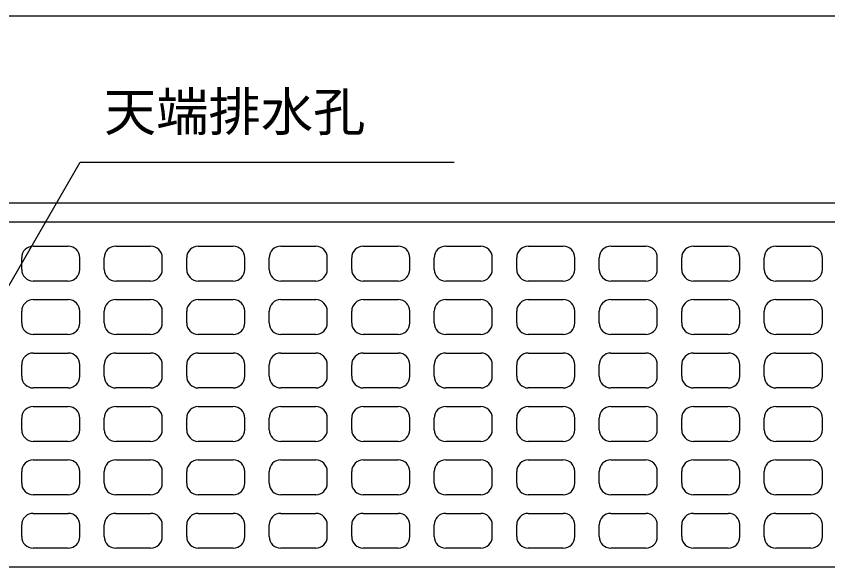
# Model space of a CAD drawing. Units: millimetres, scale not verified. Extents: x -12600 to 12600, y -5940 to 5940.
# Drawn here: x -10103 to -9405, y -4934 to -4460 of the extents above; entities that cross this region are included whole.
import ezdxf
from ezdxf.enums import TextEntityAlignment as Align

# ---------------------------------------------------------------- set-up
doc = ezdxf.new("R2010")
doc.units = ezdxf.units.MM
doc.header["$LTSCALE"] = 40
doc.linetypes.add('DOTTED', pattern=[1.75, 0.25, -1.5])
for name, color, linetype, lineweight in [('0-0_DIM', 7, 'Continuous', 25), ('0-2_HATCH', 6, 'Continuous', 25), ('0-5_OUTLINE', 3, 'Continuous', 25), ('0-6_OUTLINE2', 4, 'DOTTED', 25)]:
    doc.layers.add(name, color=color, linetype=linetype, lineweight=lineweight)
doc.styles.add('ＭＳ ゴシック', font='')
doc.styles.get('ＭＳ ゴシック').set_extended_font_data('MS Gothic')

msp = doc.modelspace()

# ---------------------------------------------------------------- linework, layer by layer
at = {"layer": '0-0_DIM'}
for p, q in [((-10249.61, -4933.52), (-10048.56, -4585.28)), ((-10048.56, -4585.28), (-9726.61, -4585.28))]:
    msp.add_line(p, q, dxfattribs=at)
msp.add_lwpolyline([(-8754.31, -4459.52), (-9129.31, -4459.52), (-9379.31, -4459.52), (-10129.31, -4459.52), (-10379.31, -4459.52), (-10754.31, -4459.52)], dxfattribs=at)
at = {"layer": '0-2_HATCH'}
for p, q in [((-10088.81, -4657.52), (-10058.81, -4657.52)), ((-10017.81, -4657.52), (-9987.81, -4657.52)), ((-9946.81, -4657.52), (-9916.81, -4657.52)), ((-9875.81, -4657.52), (-9845.81, -4657.52)), ((-9804.81, -4657.52), (-9774.81, -4657.52)), ((-9733.81, -4657.52), (-9703.81, -4657.52)), ((-9662.81, -4657.52), (-9632.81, -4657.52)), ((-9591.81, -4657.52), (-9561.81, -4657.52)), ((-9520.81, -4657.52), (-9490.81, -4657.52)), ((-9449.81, -4657.52), (-9419.81, -4657.52)), ((-10098.81, -4677.52), (-10098.81, -4667.52)), ((-10048.81, -4677.52), (-10048.81, -4667.52)), ((-10027.81, -4677.52), (-10027.81, -4667.52)), ((-9977.81, -4677.52), (-9977.81, -4667.52)), ((-9956.81, -4677.52), (-9956.81, -4667.52)), ((-9906.81, -4677.52), (-9906.81, -4667.52)), ((-9885.81, -4677.52), (-9885.81, -4667.52)), ((-9835.81, -4677.52), (-9835.81, -4667.52)), ((-9814.81, -4677.52), (-9814.81, -4667.52)), ((-9764.81, -4677.52), (-9764.81, -4667.52)), ((-9743.81, -4677.52), (-9743.81, -4667.52)), ((-9693.81, -4677.52), (-9693.81, -4667.52)), ((-9672.81, -4677.52), (-9672.81, -4667.52)), ((-9622.81, -4677.52), (-9622.81, -4667.52)), ((-9601.81, -4677.52), (-9601.81, -4667.52)), ((-9551.81, -4677.52), (-9551.81, -4667.52)), ((-9530.81, -4677.52), (-9530.81, -4667.52)), ((-9480.81, -4677.52), (-9480.81, -4667.52)), ((-9459.81, -4677.52), (-9459.81, -4667.52)), ((-9409.81, -4677.52), (-9409.81, -4667.52)), ((-10058.81, -4687.52), (-10088.81, -4687.52)), ((-9987.81, -4687.52), (-10017.81, -4687.52)), ((-9916.81, -4687.52), (-9946.81, -4687.52)), ((-9845.81, -4687.52), (-9875.81, -4687.52)), ((-9774.81, -4687.52), (-9804.81, -4687.52)), ((-9703.81, -4687.52), (-9733.81, -4687.52)), ((-9632.81, -4687.52), (-9662.81, -4687.52)), ((-9561.81, -4687.52), (-9591.81, -4687.52)), ((-9490.81, -4687.52), (-9520.81, -4687.52)), ((-9419.81, -4687.52), (-9449.81, -4687.52)), ((-10088.81, -4703.52), (-10058.81, -4703.52)), ((-10017.81, -4703.52), (-9987.81, -4703.52)), ((-9946.81, -4703.52), (-9916.81, -4703.52)), ((-9875.81, -4703.52), (-9845.81, -4703.52)), ((-9804.81, -4703.52), (-9774.81, -4703.52)), ((-9733.81, -4703.52), (-9703.81, -4703.52)), ((-9662.81, -4703.52), (-9632.81, -4703.52)), ((-9591.81, -4703.52), (-9561.81, -4703.52)), ((-9520.81, -4703.52), (-9490.81, -4703.52)), ((-9449.81, -4703.52), (-9419.81, -4703.52)), ((-10098.81, -4723.52), (-10098.81, -4713.52)), ((-10048.81, -4723.52), (-10048.81, -4713.52)), ((-10027.81, -4723.52), (-10027.81, -4713.52)), ((-9977.81, -4723.52), (-9977.81, -4713.52)), ((-9956.81, -4723.52), (-9956.81, -4713.52)), ((-9906.81, -4723.52), (-9906.81, -4713.52)), ((-9885.81, -4723.52), (-9885.81, -4713.52)), ((-9835.81, -4723.52), (-9835.81, -4713.52)), ((-9814.81, -4723.52), (-9814.81, -4713.52)), ((-9764.81, -4723.52), (-9764.81, -4713.52)), ((-9743.81, -4723.52), (-9743.81, -4713.52)), ((-9693.81, -4723.52), (-9693.81, -4713.52)), ((-9672.81, -4723.52), (-9672.81, -4713.52)), ((-9622.81, -4723.52), (-9622.81, -4713.52)), ((-9601.81, -4723.52), (-9601.81, -4713.52)), ((-9551.81, -4723.52), (-9551.81, -4713.52)), ((-9530.81, -4723.52), (-9530.81, -4713.52)), ((-9480.81, -4723.52), (-9480.81, -4713.52)), ((-9459.81, -4723.52), (-9459.81, -4713.52)), ((-9409.81, -4723.52), (-9409.81, -4713.52)), ((-10058.81, -4733.52), (-10088.81, -4733.52)), ((-9987.81, -4733.52), (-10017.81, -4733.52)), ((-9916.81, -4733.52), (-9946.81, -4733.52)), ((-9845.81, -4733.52), (-9875.81, -4733.52)), ((-9774.81, -4733.52), (-9804.81, -4733.52)), ((-9703.81, -4733.52), (-9733.81, -4733.52)), ((-9632.81, -4733.52), (-9662.81, -4733.52)), ((-9561.81, -4733.52), (-9591.81, -4733.52)), ((-9490.81, -4733.52), (-9520.81, -4733.52)), ((-9419.81, -4733.52), (-9449.81, -4733.52)), ((-10088.81, -4749.52), (-10058.81, -4749.52)), ((-10017.81, -4749.52), (-9987.81, -4749.52)), ((-9946.81, -4749.52), (-9916.81, -4749.52)), ((-9875.81, -4749.52), (-9845.81, -4749.52)), ((-9804.81, -4749.52), (-9774.81, -4749.52)), ((-9733.81, -4749.52), (-9703.81, -4749.52)), ((-9662.81, -4749.52), (-9632.81, -4749.52)), ((-9591.81, -4749.52), (-9561.81, -4749.52)), ((-9520.81, -4749.52), (-9490.81, -4749.52)), ((-9449.81, -4749.52), (-9419.81, -4749.52)), ((-10098.81, -4769.52), (-10098.81, -4759.52)), ((-10048.81, -4769.52), (-10048.81, -4759.52)), ((-10027.81, -4769.52), (-10027.81, -4759.52)), ((-9977.81, -4769.52), (-9977.81, -4759.52)), ((-9956.81, -4769.52), (-9956.81, -4759.52)), ((-9906.81, -4769.52), (-9906.81, -4759.52)), ((-9885.81, -4769.52), (-9885.81, -4759.52)), ((-9835.81, -4769.52), (-9835.81, -4759.52)), ((-9814.81, -4769.52), (-9814.81, -4759.52)), ((-9764.81, -4769.52), (-9764.81, -4759.52)), ((-9743.81, -4769.52), (-9743.81, -4759.52)), ((-9693.81, -4769.52), (-9693.81, -4759.52)), ((-9672.81, -4769.52), (-9672.81, -4759.52)), ((-9622.81, -4769.52), (-9622.81, -4759.52)), ((-9601.81, -4769.52), (-9601.81, -4759.52)), ((-9551.81, -4769.52), (-9551.81, -4759.52)), ((-9530.81, -4769.52), (-9530.81, -4759.52)), ((-9480.81, -4769.52), (-9480.81, -4759.52)), ((-9459.81, -4769.52), (-9459.81, -4759.52)), ((-9409.81, -4769.52), (-9409.81, -4759.52)), ((-10058.81, -4779.52), (-10088.81, -4779.52)), ((-9987.81, -4779.52), (-10017.81, -4779.52)), ((-9916.81, -4779.52), (-9946.81, -4779.52)), ((-9845.81, -4779.52), (-9875.81, -4779.52)), ((-9774.81, -4779.52), (-9804.81, -4779.52)), ((-9703.81, -4779.52), (-9733.81, -4779.52)), ((-9632.81, -4779.52), (-9662.81, -4779.52)), ((-9561.81, -4779.52), (-9591.81, -4779.52)), ((-9490.81, -4779.52), (-9520.81, -4779.52)), ((-9419.81, -4779.52), (-9449.81, -4779.52)), ((-10088.81, -4795.52), (-10058.81, -4795.52)), ((-10017.81, -4795.52), (-9987.81, -4795.52)), ((-9946.81, -4795.52), (-9916.81, -4795.52)), ((-9875.81, -4795.52), (-9845.81, -4795.52)), ((-9804.81, -4795.52), (-9774.81, -4795.52)), ((-9733.81, -4795.52), (-9703.81, -4795.52)), ((-9662.81, -4795.52), (-9632.81, -4795.52)), ((-9591.81, -4795.52), (-9561.81, -4795.52)), ((-9520.81, -4795.52), (-9490.81, -4795.52)), ((-9449.81, -4795.52), (-9419.81, -4795.52)), ((-10098.81, -4815.52), (-10098.81, -4805.52)), ((-10048.81, -4815.52), (-10048.81, -4805.52)), ((-10027.81, -4815.52), (-10027.81, -4805.52)), ((-9977.81, -4815.52), (-9977.81, -4805.52)), ((-9956.81, -4815.52), (-9956.81, -4805.52)), ((-9906.81, -4815.52), (-9906.81, -4805.52)), ((-9885.81, -4815.52), (-9885.81, -4805.52)), ((-9835.81, -4815.52), (-9835.81, -4805.52)), ((-9814.81, -4815.52), (-9814.81, -4805.52)), ((-9764.81, -4815.52), (-9764.81, -4805.52)), ((-9743.81, -4815.52), (-9743.81, -4805.52)), ((-9693.81, -4815.52), (-9693.81, -4805.52)), ((-9672.81, -4815.52), (-9672.81, -4805.52)), ((-9622.81, -4815.52), (-9622.81, -4805.52)), ((-9601.81, -4815.52), (-9601.81, -4805.52)), ((-9551.81, -4815.52), (-9551.81, -4805.52)), ((-9530.81, -4815.52), (-9530.81, -4805.52)), ((-9480.81, -4815.52), (-9480.81, -4805.52)), ((-9459.81, -4815.52), (-9459.81, -4805.52)), ((-9409.81, -4815.52), (-9409.81, -4805.52)), ((-10058.81, -4825.52), (-10088.81, -4825.52)), ((-9987.81, -4825.52), (-10017.81, -4825.52)), ((-9916.81, -4825.52), (-9946.81, -4825.52)), ((-9845.81, -4825.52), (-9875.81, -4825.52)), ((-9774.81, -4825.52), (-9804.81, -4825.52)), ((-9703.81, -4825.52), (-9733.81, -4825.52)), ((-9632.81, -4825.52), (-9662.81, -4825.52)), ((-9561.81, -4825.52), (-9591.81, -4825.52)), ((-9490.81, -4825.52), (-9520.81, -4825.52)), ((-9419.81, -4825.52), (-9449.81, -4825.52)), ((-10088.81, -4841.52), (-10058.81, -4841.52)), ((-10017.81, -4841.52), (-9987.81, -4841.52)), ((-9946.81, -4841.52), (-9916.81, -4841.52)), ((-9875.81, -4841.52), (-9845.81, -4841.52)), ((-9804.81, -4841.52), (-9774.81, -4841.52)), ((-9733.81, -4841.52), (-9703.81, -4841.52)), ((-9662.81, -4841.52), (-9632.81, -4841.52)), ((-9591.81, -4841.52), (-9561.81, -4841.52)), ((-9520.81, -4841.52), (-9490.81, -4841.52)), ((-9449.81, -4841.52), (-9419.81, -4841.52)), ((-10098.81, -4861.52), (-10098.81, -4851.52)), ((-10048.81, -4861.52), (-10048.81, -4851.52)), ((-10027.81, -4861.52), (-10027.81, -4851.52)), ((-9977.81, -4861.52), (-9977.81, -4851.52)), ((-9956.81, -4861.52), (-9956.81, -4851.52)), ((-9906.81, -4861.52), (-9906.81, -4851.52)), ((-9885.81, -4861.52), (-9885.81, -4851.52)), ((-9835.81, -4861.52), (-9835.81, -4851.52)), ((-9814.81, -4861.52), (-9814.81, -4851.52)), ((-9764.81, -4861.52), (-9764.81, -4851.52)), ((-9743.81, -4861.52), (-9743.81, -4851.52)), ((-9693.81, -4861.52), (-9693.81, -4851.52)), ((-9672.81, -4861.52), (-9672.81, -4851.52)), ((-9622.81, -4861.52), (-9622.81, -4851.52)), ((-9601.81, -4861.52), (-9601.81, -4851.52)), ((-9551.81, -4861.52), (-9551.81, -4851.52)), ((-9530.81, -4861.52), (-9530.81, -4851.52)), ((-9480.81, -4861.52), (-9480.81, -4851.52)), ((-9459.81, -4861.52), (-9459.81, -4851.52)), ((-9409.81, -4861.52), (-9409.81, -4851.52)), ((-10058.81, -4871.52), (-10088.81, -4871.52)), ((-9987.81, -4871.52), (-10017.81, -4871.52)), ((-9916.81, -4871.52), (-9946.81, -4871.52)), ((-9845.81, -4871.52), (-9875.81, -4871.52)), ((-9774.81, -4871.52), (-9804.81, -4871.52)), ((-9703.81, -4871.52), (-9733.81, -4871.52)), ((-9632.81, -4871.52), (-9662.81, -4871.52)), ((-9561.81, -4871.52), (-9591.81, -4871.52)), ((-9490.81, -4871.52), (-9520.81, -4871.52)), ((-9419.81, -4871.52), (-9449.81, -4871.52)), ((-10088.81, -4887.52), (-10058.81, -4887.52)), ((-10017.81, -4887.52), (-9987.81, -4887.52)), ((-9946.81, -4887.52), (-9916.81, -4887.52)), ((-9875.81, -4887.52), (-9845.81, -4887.52)), ((-9804.81, -4887.52), (-9774.81, -4887.52)), ((-9733.81, -4887.52), (-9703.81, -4887.52)), ((-9662.81, -4887.52), (-9632.81, -4887.52)), ((-9591.81, -4887.52), (-9561.81, -4887.52)), ((-9520.81, -4887.52), (-9490.81, -4887.52)), ((-9449.81, -4887.52), (-9419.81, -4887.52)), ((-10098.81, -4907.52), (-10098.81, -4897.52)), ((-10048.81, -4907.52), (-10048.81, -4897.52)), ((-10027.81, -4907.52), (-10027.81, -4897.52)), ((-9977.81, -4907.52), (-9977.81, -4897.52)), ((-9956.81, -4907.52), (-9956.81, -4897.52)), ((-9906.81, -4907.52), (-9906.81, -4897.52)), ((-9885.81, -4907.52), (-9885.81, -4897.52)), ((-9835.81, -4907.52), (-9835.81, -4897.52)), ((-9814.81, -4907.52), (-9814.81, -4897.52)), ((-9764.81, -4907.52), (-9764.81, -4897.52)), ((-9743.81, -4907.52), (-9743.81, -4897.52)), ((-9693.81, -4907.52), (-9693.81, -4897.52)), ((-9672.81, -4907.52), (-9672.81, -4897.52)), ((-9622.81, -4907.52), (-9622.81, -4897.52)), ((-9601.81, -4907.52), (-9601.81, -4897.52)), ((-9551.81, -4907.52), (-9551.81, -4897.52)), ((-9530.81, -4907.52), (-9530.81, -4897.52)), ((-9480.81, -4907.52), (-9480.81, -4897.52)), ((-9459.81, -4907.52), (-9459.81, -4897.52)), ((-9409.81, -4907.52), (-9409.81, -4897.52)), ((-10058.81, -4917.52), (-10088.81, -4917.52)), ((-9987.81, -4917.52), (-10017.81, -4917.52)), ((-9916.81, -4917.52), (-9946.81, -4917.52)), ((-9845.81, -4917.52), (-9875.81, -4917.52)), ((-9774.81, -4917.52), (-9804.81, -4917.52)), ((-9703.81, -4917.52), (-9733.81, -4917.52)), ((-9632.81, -4917.52), (-9662.81, -4917.52)), ((-9561.81, -4917.52), (-9591.81, -4917.52)), ((-9490.81, -4917.52), (-9520.81, -4917.52)), ((-9419.81, -4917.52), (-9449.81, -4917.52))]:
    msp.add_line(p, q, dxfattribs=at)
for centre, start, end in [((-10088.81, -4667.52), 90, 180), ((-10058.81, -4667.52), 0, 90), ((-10017.81, -4667.52), 90, 180), ((-9987.81, -4667.52), 0, 90), ((-9946.81, -4667.52), 90, 180), ((-9916.81, -4667.52), 0, 90), ((-9875.81, -4667.52), 90, 180), ((-9845.81, -4667.52), 0, 90), ((-9804.81, -4667.52), 90, 180), ((-9774.81, -4667.52), 0, 90), ((-9733.81, -4667.52), 90, 180), ((-9703.81, -4667.52), 0, 90), ((-9662.81, -4667.52), 90, 180), ((-9632.81, -4667.52), 0, 90), ((-9591.81, -4667.52), 90, 180), ((-9561.81, -4667.52), 0, 90), ((-9520.81, -4667.52), 90, 180), ((-9490.81, -4667.52), 0, 90), ((-9449.81, -4667.52), 90, 180), ((-9419.81, -4667.52), 0, 90), ((-10088.81, -4677.52), 180, 270), ((-10058.81, -4677.52), 270, 0), ((-10017.81, -4677.52), 180, 270), ((-9987.81, -4677.52), 270, 0), ((-9946.81, -4677.52), 180, 270), ((-9916.81, -4677.52), 270, 0), ((-9875.81, -4677.52), 180, 270), ((-9845.81, -4677.52), 270, 0), ((-9804.81, -4677.52), 180, 270), ((-9774.81, -4677.52), 270, 0), ((-9733.81, -4677.52), 180, 270), ((-9703.81, -4677.52), 270, 0), ((-9662.81, -4677.52), 180, 270), ((-9632.81, -4677.52), 270, 0), ((-9591.81, -4677.52), 180, 270), ((-9561.81, -4677.52), 270, 0), ((-9520.81, -4677.52), 180, 270), ((-9490.81, -4677.52), 270, 0), ((-9449.81, -4677.52), 180, 270), ((-9419.81, -4677.52), 270, 0), ((-10088.81, -4713.52), 90, 180), ((-10058.81, -4713.52), 0, 90), ((-10017.81, -4713.52), 90, 180), ((-9987.81, -4713.52), 0, 90), ((-9946.81, -4713.52), 90, 180), ((-9916.81, -4713.52), 0, 90), ((-9875.81, -4713.52), 90, 180), ((-9845.81, -4713.52), 0, 90), ((-9804.81, -4713.52), 90, 180), ((-9774.81, -4713.52), 0, 90), ((-9733.81, -4713.52), 90, 180), ((-9703.81, -4713.52), 0, 90), ((-9662.81, -4713.52), 90, 180), ((-9632.81, -4713.52), 0, 90), ((-9591.81, -4713.52), 90, 180), ((-9561.81, -4713.52), 0, 90), ((-9520.81, -4713.52), 90, 180), ((-9490.81, -4713.52), 0, 90), ((-9449.81, -4713.52), 90, 180), ((-9419.81, -4713.52), 0, 90), ((-10088.81, -4723.52), 180, 270), ((-10058.81, -4723.52), 270, 0), ((-10017.81, -4723.52), 180, 270), ((-9987.81, -4723.52), 270, 0), ((-9946.81, -4723.52), 180, 270), ((-9916.81, -4723.52), 270, 0), ((-9875.81, -4723.52), 180, 270), ((-9845.81, -4723.52), 270, 0), ((-9804.81, -4723.52), 180, 270), ((-9774.81, -4723.52), 270, 0), ((-9733.81, -4723.52), 180, 270), ((-9703.81, -4723.52), 270, 0), ((-9662.81, -4723.52), 180, 270), ((-9632.81, -4723.52), 270, 0), ((-9591.81, -4723.52), 180, 270), ((-9561.81, -4723.52), 270, 0), ((-9520.81, -4723.52), 180, 270), ((-9490.81, -4723.52), 270, 0), ((-9449.81, -4723.52), 180, 270), ((-9419.81, -4723.52), 270, 0), ((-10088.81, -4759.52), 90, 180), ((-10058.81, -4759.52), 0, 90), ((-10017.81, -4759.52), 90, 180), ((-9987.81, -4759.52), 0, 90), ((-9946.81, -4759.52), 90, 180), ((-9916.81, -4759.52), 0, 90), ((-9875.81, -4759.52), 90, 180), ((-9845.81, -4759.52), 0, 90), ((-9804.81, -4759.52), 90, 180), ((-9774.81, -4759.52), 0, 90), ((-9733.81, -4759.52), 90, 180), ((-9703.81, -4759.52), 0, 90), ((-9662.81, -4759.52), 90, 180), ((-9632.81, -4759.52), 0, 90), ((-9591.81, -4759.52), 90, 180), ((-9561.81, -4759.52), 0, 90), ((-9520.81, -4759.52), 90, 180), ((-9490.81, -4759.52), 0, 90), ((-9449.81, -4759.52), 90, 180), ((-9419.81, -4759.52), 0, 90), ((-10088.81, -4769.52), 180, 270), ((-10058.81, -4769.52), 270, 0), ((-10017.81, -4769.52), 180, 270), ((-9987.81, -4769.52), 270, 0), ((-9946.81, -4769.52), 180, 270), ((-9916.81, -4769.52), 270, 0), ((-9875.81, -4769.52), 180, 270), ((-9845.81, -4769.52), 270, 0), ((-9804.81, -4769.52), 180, 270), ((-9774.81, -4769.52), 270, 0), ((-9733.81, -4769.52), 180, 270), ((-9703.81, -4769.52), 270, 0), ((-9662.81, -4769.52), 180, 270), ((-9632.81, -4769.52), 270, 0), ((-9591.81, -4769.52), 180, 270), ((-9561.81, -4769.52), 270, 0), ((-9520.81, -4769.52), 180, 270), ((-9490.81, -4769.52), 270, 0), ((-9449.81, -4769.52), 180, 270), ((-9419.81, -4769.52), 270, 0), ((-10088.81, -4805.52), 90, 180), ((-10058.81, -4805.52), 0, 90), ((-10017.81, -4805.52), 90, 180), ((-9987.81, -4805.52), 0, 90), ((-9946.81, -4805.52), 90, 180), ((-9916.81, -4805.52), 0, 90), ((-9875.81, -4805.52), 90, 180), ((-9845.81, -4805.52), 0, 90), ((-9804.81, -4805.52), 90, 180), ((-9774.81, -4805.52), 0, 90), ((-9733.81, -4805.52), 90, 180), ((-9703.81, -4805.52), 0, 90), ((-9662.81, -4805.52), 90, 180), ((-9632.81, -4805.52), 0, 90), ((-9591.81, -4805.52), 90, 180), ((-9561.81, -4805.52), 0, 90), ((-9520.81, -4805.52), 90, 180), ((-9490.81, -4805.52), 0, 90), ((-9449.81, -4805.52), 90, 180), ((-9419.81, -4805.52), 0, 90), ((-10088.81, -4815.52), 180, 270), ((-10058.81, -4815.52), 270, 0), ((-10017.81, -4815.52), 180, 270), ((-9987.81, -4815.52), 270, 0), ((-9946.81, -4815.52), 180, 270), ((-9916.81, -4815.52), 270, 0), ((-9875.81, -4815.52), 180, 270), ((-9845.81, -4815.52), 270, 0), ((-9804.81, -4815.52), 180, 270), ((-9774.81, -4815.52), 270, 0), ((-9733.81, -4815.52), 180, 270), ((-9703.81, -4815.52), 270, 0), ((-9662.81, -4815.52), 180, 270), ((-9632.81, -4815.52), 270, 0), ((-9591.81, -4815.52), 180, 270), ((-9561.81, -4815.52), 270, 0), ((-9520.81, -4815.52), 180, 270), ((-9490.81, -4815.52), 270, 0), ((-9449.81, -4815.52), 180, 270), ((-9419.81, -4815.52), 270, 0), ((-10088.81, -4851.52), 90, 180), ((-10058.81, -4851.52), 0, 90), ((-10017.81, -4851.52), 90, 180), ((-9987.81, -4851.52), 0, 90), ((-9946.81, -4851.52), 90, 180), ((-9916.81, -4851.52), 0, 90), ((-9875.81, -4851.52), 90, 180), ((-9845.81, -4851.52), 0, 90), ((-9804.81, -4851.52), 90, 180), ((-9774.81, -4851.52), 0, 90), ((-9733.81, -4851.52), 90, 180), ((-9703.81, -4851.52), 0, 90), ((-9662.81, -4851.52), 90, 180), ((-9632.81, -4851.52), 0, 90), ((-9591.81, -4851.52), 90, 180), ((-9561.81, -4851.52), 0, 90), ((-9520.81, -4851.52), 90, 180), ((-9490.81, -4851.52), 0, 90), ((-9449.81, -4851.52), 90, 180), ((-9419.81, -4851.52), 0, 90), ((-10088.81, -4861.52), 180, 270), ((-10058.81, -4861.52), 270, 0), ((-10017.81, -4861.52), 180, 270), ((-9987.81, -4861.52), 270, 0), ((-9946.81, -4861.52), 180, 270), ((-9916.81, -4861.52), 270, 0), ((-9875.81, -4861.52), 180, 270), ((-9845.81, -4861.52), 270, 0), ((-9804.81, -4861.52), 180, 270), ((-9774.81, -4861.52), 270, 0), ((-9733.81, -4861.52), 180, 270), ((-9703.81, -4861.52), 270, 0), ((-9662.81, -4861.52), 180, 270), ((-9632.81, -4861.52), 270, 0), ((-9591.81, -4861.52), 180, 270), ((-9561.81, -4861.52), 270, 0), ((-9520.81, -4861.52), 180, 270), ((-9490.81, -4861.52), 270, 0), ((-9449.81, -4861.52), 180, 270), ((-9419.81, -4861.52), 270, 0), ((-10088.81, -4897.52), 90, 180), ((-10058.81, -4897.52), 0, 90), ((-10017.81, -4897.52), 90, 180), ((-9987.81, -4897.52), 0, 90), ((-9946.81, -4897.52), 90, 180), ((-9916.81, -4897.52), 0, 90), ((-9875.81, -4897.52), 90, 180), ((-9845.81, -4897.52), 0, 90), ((-9804.81, -4897.52), 90, 180), ((-9774.81, -4897.52), 0, 90), ((-9733.81, -4897.52), 90, 180), ((-9703.81, -4897.52), 0, 90), ((-9662.81, -4897.52), 90, 180), ((-9632.81, -4897.52), 0, 90), ((-9591.81, -4897.52), 90, 180), ((-9561.81, -4897.52), 0, 90), ((-9520.81, -4897.52), 90, 180), ((-9490.81, -4897.52), 0, 90), ((-9449.81, -4897.52), 90, 180), ((-9419.81, -4897.52), 0, 90), ((-10088.81, -4907.52), 180, 270), ((-10058.81, -4907.52), 270, 0), ((-10017.81, -4907.52), 180, 270), ((-9987.81, -4907.52), 270, 0), ((-9946.81, -4907.52), 180, 270), ((-9916.81, -4907.52), 270, 0), ((-9875.81, -4907.52), 180, 270), ((-9845.81, -4907.52), 270, 0), ((-9804.81, -4907.52), 180, 270), ((-9774.81, -4907.52), 270, 0), ((-9733.81, -4907.52), 180, 270), ((-9703.81, -4907.52), 270, 0), ((-9662.81, -4907.52), 180, 270), ((-9632.81, -4907.52), 270, 0), ((-9591.81, -4907.52), 180, 270), ((-9561.81, -4907.52), 270, 0), ((-9520.81, -4907.52), 180, 270), ((-9490.81, -4907.52), 270, 0), ((-9449.81, -4907.52), 180, 270), ((-9419.81, -4907.52), 270, 0)]:
    msp.add_arc(centre, 10, start, end, dxfattribs=at)
at = {"layer": '0-5_OUTLINE'}
for p, q in [((-8760.31, -4620.52), (-10748.31, -4620.52)), ((-10754.31, -4636.52), (-8754.31, -4636.52))]:
    msp.add_line(p, q, dxfattribs=at)
at = {"layer": '0-6_OUTLINE2', "linetype": 'Continuous'}
msp.add_line((-10754.31, -4933.52), (-8754.31, -4933.52), dxfattribs=at)

# ---------------------------------------------------------------- texts
at = {"layer": '0-0_DIM', "style": 'ＭＳ ゴシック'}
msp.add_text('天端排水孔', height=32.99, dxfattribs=at).set_placement((-10027.99, -4568.1), align=Align.BOTTOM_LEFT)

doc.saveas('drawing.dxf')
